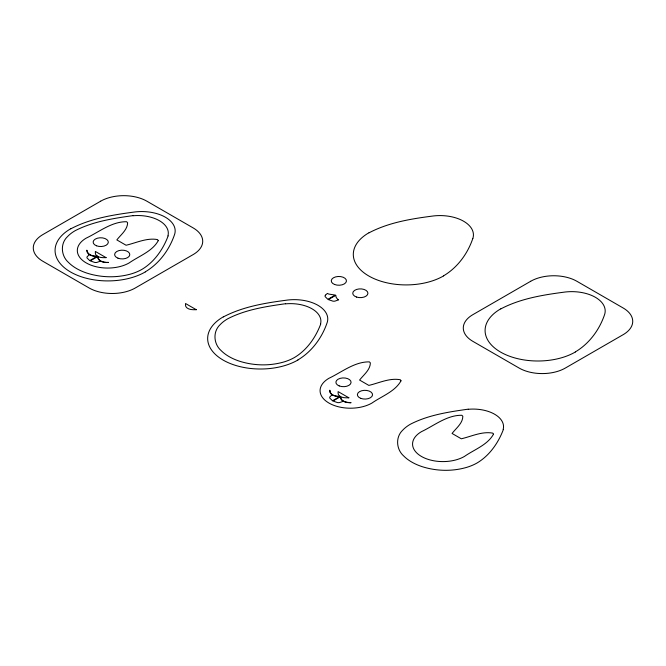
<?xml version="1.0" encoding="UTF-8"?>
<svg xmlns="http://www.w3.org/2000/svg" width="666" height="666" viewBox="0 0 666 666"><rect width="100%" height="100%" fill="white"/><g stroke="black" fill="none" stroke-linecap="round" stroke-linejoin="round"><path stroke-width="1" d="M472.802 238.528C467.632 253.738 457.484 267.59 443.548 275.841M168.157 235.906C163.112 249.317 154.412 261.913 141.958 269.372A43.39 25.05 0 0 1 131.868 273.709C117.299 278.047 101.423 277.714 86.963 273.127A49.359 28.496 0 0 1 68.556 262.496C61.014 255.944 60.04 243.54 67.549 236.572A43.39 25.05 0 0 1 75.058 230.744C92.949 221.478 113.278 218.415 133.009 215.618M320.746 324.001C315.692 337.412 307.001 350.008 294.547 357.467A43.39 25.05 0 0 1 284.449 361.805C269.888 366.142 254.012 365.809 239.544 361.222A49.359 28.496 0 0 1 221.137 350.591C213.603 344.039 212.629 331.635 220.13 324.667A43.39 25.05 0 0 1 227.639 318.839C245.538 309.573 265.867 306.51 285.597 303.713M503.388 429.453C498.335 442.857 489.643 455.452 477.189 462.912A43.39 25.05 0 0 1 467.091 467.249C452.53 471.595 436.655 471.253 422.186 466.666A49.359 28.496 0 0 1 403.779 456.043C396.245 449.492 395.271 437.087 402.772 430.111A43.39 25.05 0 0 1 410.281 424.284C428.18 415.018 448.509 411.954 468.24 409.157M89.302 254.678L87.063 256.843A5.162 2.98 0 0 0 87.03 257.95L89.76 260.614L97.128 256.36M332.051 394.83L329.812 396.994A5.162 2.98 0 0 0 329.778 398.101L332.509 400.765L339.876 396.511M145.313 271.836C159.241 263.586 169.397 249.733 174.567 234.524A33.467 19.322 0 0 0 135.414 211.896C113.362 214.768 90.684 218.331 70.787 228.813M297.893 359.931C311.83 351.681 321.986 337.829 327.156 322.619A33.467 19.322 0 0 0 288.003 299.991C265.942 302.863 243.273 306.427 223.376 316.908M575.324 351.923C589.26 343.673 599.417 329.82 604.586 314.61A33.467 19.322 0 0 0 565.434 291.983C543.381 294.855 520.704 298.418 500.807 308.899M97.594 256.626L90.218 260.881L94.83 262.454A5.162 2.98 0 0 0 96.753 262.437L100.499 261.147M340.343 396.778L332.975 401.032L337.587 402.605A5.162 2.98 0 0 0 339.502 402.589L343.248 401.298M369.031 232.817C388.927 222.344 411.596 218.748 433.658 215.926A33.467 19.322 0 0 1 472.835 238.528M340.334 396.511C336.297 396.811 329.004 395.388 329.828 390.184C329.778 395.363 336.072 396.486 340.11 396.378M97.361 256.227C93.057 256.693 87.113 254.52 86.846 250.166C86.83 255.544 93.44 256.502 97.586 256.36C97.586 261.771 104.429 262.879 108.55 262.429C104.479 262.521 98.06 261.713 97.819 256.493M340.576 396.645C340.567 402.039 348.027 402.53 351.082 402.714C346.936 402.855 340.326 401.889 340.343 396.511M575.416 351.973A52.814 30.494 0 0 1 500.549 352.064A52.814 30.494 0 0 1 500.724 308.849M468.281 409.29A30.47 17.591 0 0 1 503.163 429.428M443.631 275.89A52.814 30.494 0 0 1 368.773 275.982A52.814 30.494 0 0 1 368.939 232.767M297.985 359.981A52.814 30.494 0 0 1 223.118 360.073A52.814 30.494 0 0 1 223.293 316.858M285.639 303.846A30.47 17.591 0 0 1 320.521 323.984M133.05 215.751A30.47 17.591 0 0 1 167.932 235.889M145.396 271.886A52.814 30.494 0 0 1 70.529 271.978A52.814 30.494 0 0 1 70.704 228.763M158.25 240.659C152.323 251.457 138.919 256.06 129.179 262.92A30.37 17.532 0 0 1 86.222 262.92A30.37 17.532 0 0 1 86.222 238.12C99.084 232.001 111.88 221.453 126.632 221.728L127.614 222.752C127.531 229.795 120.812 234.723 116.833 239.91L126.082 245.246C136.297 242.865 146.945 237.579 157.567 239.594L158.25 240.659M401.007 380.81C395.071 391.608 381.668 396.212 371.928 403.072A30.37 17.532 0 0 1 328.979 403.072A30.37 17.532 0 0 1 328.979 378.271C341.833 372.152 354.637 361.605 369.38 361.879L370.363 362.903C370.288 369.946 363.561 374.875 359.59 380.061L368.831 385.398C379.054 383.017 389.702 377.73 400.324 379.745L401.007 380.81M493.481 434.199C487.554 444.996 474.15 449.6 464.402 456.46A30.37 17.532 0 0 1 421.453 456.46A30.37 17.532 0 0 1 421.453 431.668C434.307 425.549 447.111 415.001 461.854 415.276L462.837 416.3C462.762 423.335 456.043 428.271 452.064 433.449L461.313 438.794C471.528 436.405 482.176 431.118 492.798 433.141L493.481 434.199M325.366 295.188L325.191 295.554A5.162 2.98 0 0 0 325.158 296.661L327.888 299.325L335.256 295.071L328.887 294.097A7.709 4.446 0 0 1 327.431 293.39L325.366 295.188M100.649 201.199L42.857 234.574A32.692 18.873 0 0 0 42.857 261.263L89.094 287.962A32.692 18.873 0 0 0 135.331 287.962L193.132 254.595A32.692 18.873 0 0 0 193.132 227.897L146.886 201.199A32.692 18.873 0 0 0 100.649 201.199M335.722 295.338L328.346 299.592L332.958 301.165A5.162 2.98 0 0 0 334.881 301.14L338.636 299.85A7.709 4.446 0 0 1 337.404 299.009L336.188 297.394L335.722 295.338M530.669 281.285L472.868 314.66A32.692 18.873 0 0 0 472.868 341.35L519.114 368.048A32.692 18.873 0 0 0 565.351 368.048L623.143 334.682A32.692 18.873 0 0 0 623.143 307.983L576.906 281.285A32.692 18.873 0 0 0 530.669 281.285M106.094 257.65L102.955 257.65A7.592 4.387 0 0 1 95.363 253.263L95.363 251.448L106.094 257.65M196.262 309.707L193.115 309.707A7.592 4.387 0 0 1 185.523 305.319L185.523 303.505L196.262 309.707M348.851 397.802L345.704 397.802A7.592 4.387 0 0 1 338.112 393.415L338.112 391.6L348.851 397.802M356.535 297.053A7.592 4.387 0 0 0 367.923 293.256A7.592 4.387 0 0 0 356.535 289.46A7.592 4.387 0 0 0 356.535 297.053M334.598 284.49A7.592 4.387 0 0 0 346.428 281.169A7.592 4.387 0 0 0 335.539 276.914A7.592 4.387 0 0 0 334.598 284.49M360.697 398.326A7.592 4.387 0 0 0 372.527 395.013A7.592 4.387 0 0 0 361.638 390.759A7.592 4.387 0 0 0 360.697 398.326M339.227 385.93A7.592 4.387 0 0 0 351.057 382.617A7.592 4.387 0 0 0 340.16 378.355A7.592 4.387 0 0 0 339.227 385.93M117.949 258.175A7.592 4.387 0 0 0 129.778 254.862A7.592 4.387 0 0 0 118.889 250.607A7.592 4.387 0 0 0 117.949 258.175M96.47 245.779A7.592 4.387 0 0 0 108.3 242.466A7.592 4.387 0 0 0 97.411 238.203A7.592 4.387 0 0 0 96.47 245.779"/></g></svg>
